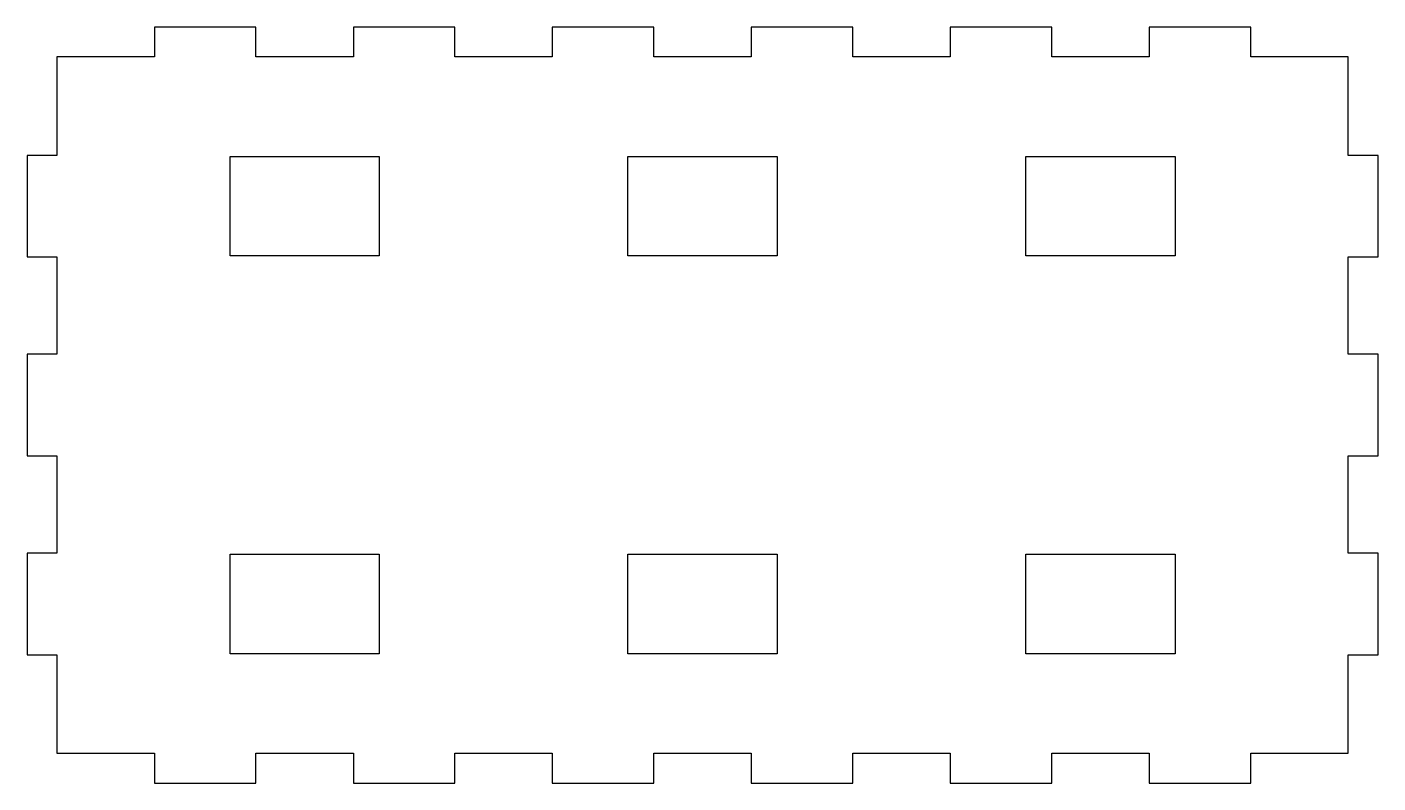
# Model space of a CAD drawing. Header units: millimetres. Extents: x 3688 to 3824, y 1350 to 1426.
import ezdxf

# ---------------------------------------------------------------- set-up
doc = ezdxf.new("R2010")
doc.units = ezdxf.units.MM

msp = doc.modelspace()

# ---------------------------------------------------------------- linework, layer by layer
for points in [[(3824.25, 1412.99), (3821.25, 1412.99), (3821.25, 1422.89), (3811.45, 1422.89), (3811.45, 1425.89), (3801.25, 1425.89), (3801.25, 1422.89), (3791.45, 1422.89), (3791.45, 1425.89), (3781.25, 1425.89), (3781.25, 1422.89), (3771.45, 1422.89), (3771.45, 1425.89), (3761.25, 1425.89), (3761.25, 1422.89), (3751.45, 1422.89), (3751.45, 1425.89), (3741.25, 1425.89), (3741.25, 1422.89), (3731.45, 1422.89), (3731.45, 1425.89), (3721.25, 1425.89), (3721.25, 1422.89), (3711.45, 1422.89), (3711.45, 1425.89), (3701.25, 1425.89), (3701.25, 1422.89), (3691.45, 1422.89), (3691.45, 1412.99)], [(3691.45, 1412.99), (3688.45, 1412.99), (3688.45, 1402.79), (3691.45, 1402.79), (3691.45, 1392.99), (3688.45, 1392.99), (3688.45, 1382.79), (3691.45, 1382.79), (3691.45, 1372.99), (3688.45, 1372.99), (3688.45, 1362.79), (3691.45, 1362.79), (3691.45, 1352.89), (3701.25, 1352.89), (3701.25, 1349.89)], [(3811.45, 1349.89), (3811.45, 1352.89), (3821.25, 1352.89), (3821.25, 1362.79), (3824.25, 1362.79), (3824.25, 1372.99), (3821.25, 1372.99), (3821.25, 1382.79), (3824.25, 1382.79), (3824.25, 1392.99), (3821.25, 1392.99), (3821.25, 1402.79), (3824.25, 1402.79), (3824.25, 1412.99)], [(3701.25, 1349.89), (3711.45, 1349.89), (3711.45, 1352.89), (3721.25, 1352.89), (3721.25, 1349.89), (3731.45, 1349.89), (3731.45, 1352.89), (3741.25, 1352.89), (3741.25, 1349.89), (3751.45, 1349.89), (3751.45, 1352.89), (3761.25, 1352.89), (3761.25, 1349.89), (3771.45, 1349.89), (3771.45, 1352.89), (3781.25, 1352.89), (3781.25, 1349.89), (3791.45, 1349.89), (3791.45, 1352.89), (3801.25, 1352.89), (3801.25, 1349.89), (3811.45, 1349.89)]]:
    msp.add_lwpolyline(points)
for points in [[(3723.85, 1412.89), (3723.85, 1402.89), (3708.85, 1402.89), (3708.85, 1412.89)], [(3763.85, 1412.89), (3763.85, 1402.89), (3748.85, 1402.89), (3748.85, 1412.89)], [(3803.85, 1412.89), (3803.85, 1402.89), (3788.85, 1402.89), (3788.85, 1412.89)], [(3723.85, 1372.89), (3723.85, 1362.89), (3708.85, 1362.89), (3708.85, 1372.89)], [(3763.85, 1372.89), (3763.85, 1362.89), (3748.85, 1362.89), (3748.85, 1372.89)], [(3803.85, 1372.89), (3803.85, 1362.89), (3788.85, 1362.89), (3788.85, 1372.89)]]:
    msp.add_lwpolyline(points, close=True)

doc.saveas('drawing.dxf')
